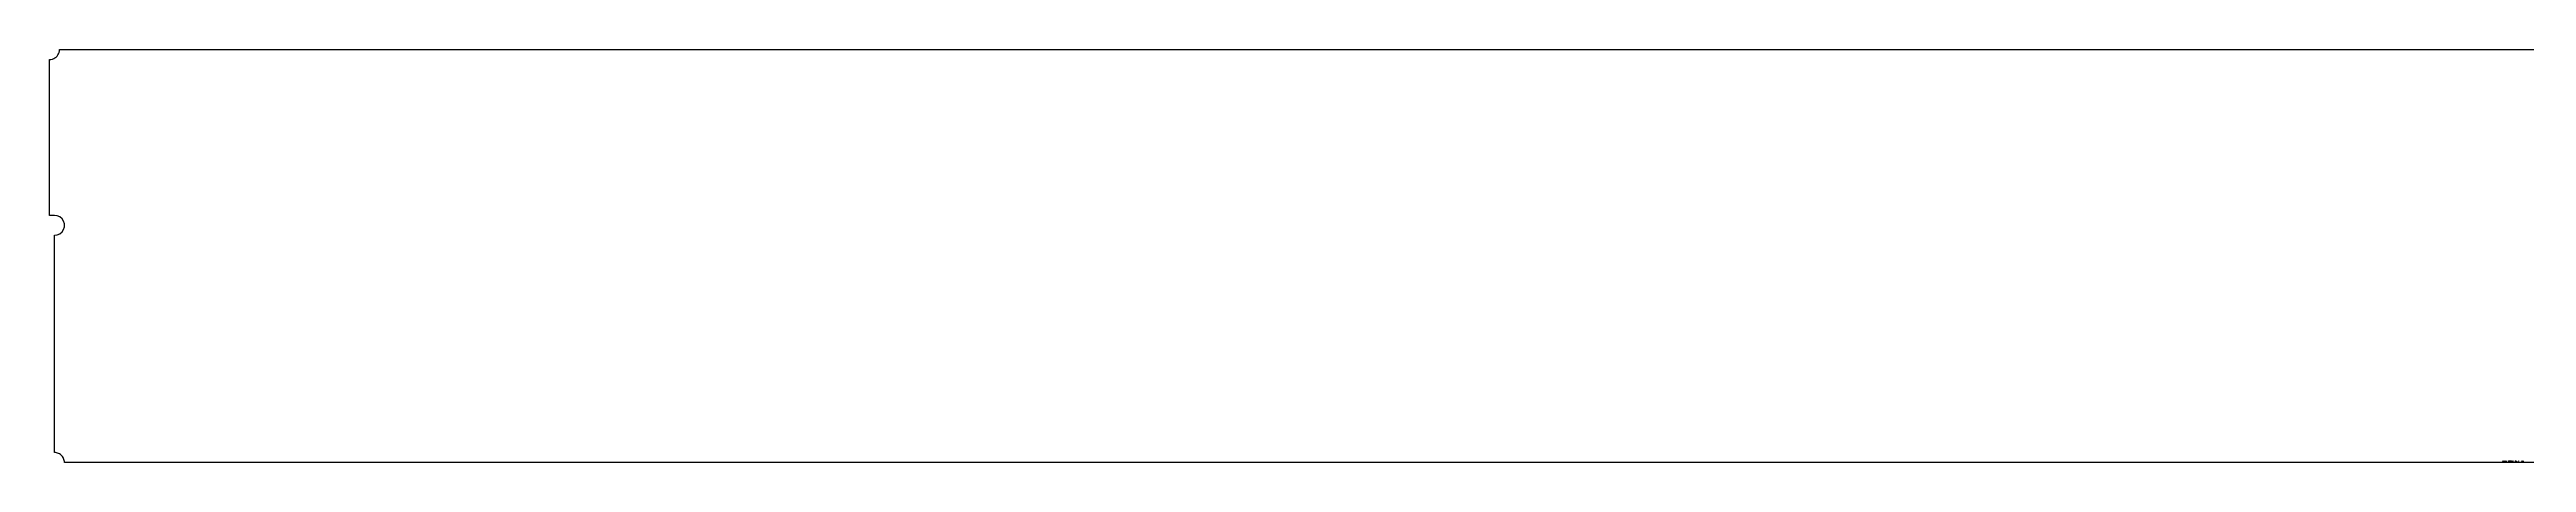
# Model space of a CAD drawing. Extents: x 0 to 14948, y -622 to 622.
# Drawn here: x 0 to 7468, y -622 to 622 of the extents above; entities that cross this region are included whole.
import ezdxf

# ---------------------------------------------------------------- set-up
doc = ezdxf.new("R2010")
doc.units = 0
doc.header["$LTSCALE"] = 10
doc.layers.add('TEILE', color=7, linetype='CONTINUOUS')
doc.layers.add('UNTERSCHRIFT', color=7, linetype='CONTINUOUS')
doc.styles.get("Standard").update_dxf_attribs({"font": 'ROMANS'})

msp = doc.modelspace()

# ---------------------------------------------------------------- linework, layer by layer
at = {"layer": 'TEILE', "color": 2}
for p, q in [((16.218567, 597.262573), (19.645691, 599.827576)), ((19.645691, 599.827576), (22.672272, 602.854126)), ((22.672272, 602.854126), (25.237274, 606.280518)), ((25.237274, 606.280518), (27.288818, 610.037231)), ((27.288818, 610.037231), (28.78418, 614.047974)), ((28.78418, 614.047974), (29.694366, 618.230408)), ((29.694366, 618.230408), (29.999542, 622.499817)), ((29.999542, 622.499817), (14918, 622.499817)), ((0, 592.500305), (4.269409, 592.805481)), ((0.009838, 122.499886), (0, 592.500305)), ((4.269409, 592.805481), (8.451843, 593.714905)), ((8.451843, 593.714905), (12.461853, 595.210999)), ((12.461853, 595.210999), (16.218567, 597.262573)), ((14.999904, 122.500183), (0.009838, 122.499886)), ((23.45188, 121.284973), (14.999904, 122.500183)), ((31.219128, 117.737801), (23.45188, 121.284973)), ((37.67239, 112.146004), (31.219128, 117.737801)), ((42.288864, 104.962646), (37.67239, 112.146004)), ((37.67239, 72.854362), (42.288864, 80.037735)), ((44.69455, 96.76963), (42.288864, 104.962646)), ((42.288864, 80.037735), (44.69455, 88.230743)), ((44.69455, 88.230743), (44.69455, 96.76963)), ((14.999904, 62.500187), (23.45188, 63.715397)), ((15.000085, -592.499878), (14.999904, 62.500187)), ((23.45188, 63.715397), (31.219128, 67.262581)), ((31.219128, 67.262581), (37.67239, 72.854362)), ((18.135939, -592.664246), (15.000085, -592.499878)), ((21.237438, -593.155457), (18.135939, -592.664246)), ((24.270599, -593.968201), (21.237438, -593.155457)), ((27.20219, -595.093506), (24.270599, -593.968201)), ((30.000093, -596.519104), (27.20219, -595.093506)), ((32.633656, -598.22937), (30.000093, -596.519104)), ((35.07402, -600.205505), (32.633656, -598.22937)), ((37.294453, -602.425903), (35.07402, -600.205505)), ((39.270622, -604.866272), (37.294453, -602.425903)), ((40.980881, -607.499817), (39.270622, -604.866272)), ((42.406494, -610.297729), (40.980881, -607.499817)), ((43.53183, -613.229309), (42.406494, -610.297729)), ((44.344566, -616.262451), (43.53183, -613.229309)), ((44.835808, -619.363953), (44.344566, -616.262451)), ((45.000153, -622.499817), (44.835808, -619.363953)), ((14902.966797, -622.499084), (45.000153, -622.499817))]:
    msp.add_line(p, q, dxfattribs=at)

# ---------------------------------------------------------------- texts
at = {"layer": 'UNTERSCHRIFT', "color": 2, "oblique": 15, "width": 0.8}
msp.add_text('Project  DP0GN9  ,Qty. 1  , Pos. ', height=3.25, dxfattribs=at).set_placement((7394.683105, -620.499451))

doc.saveas('drawing.dxf')
